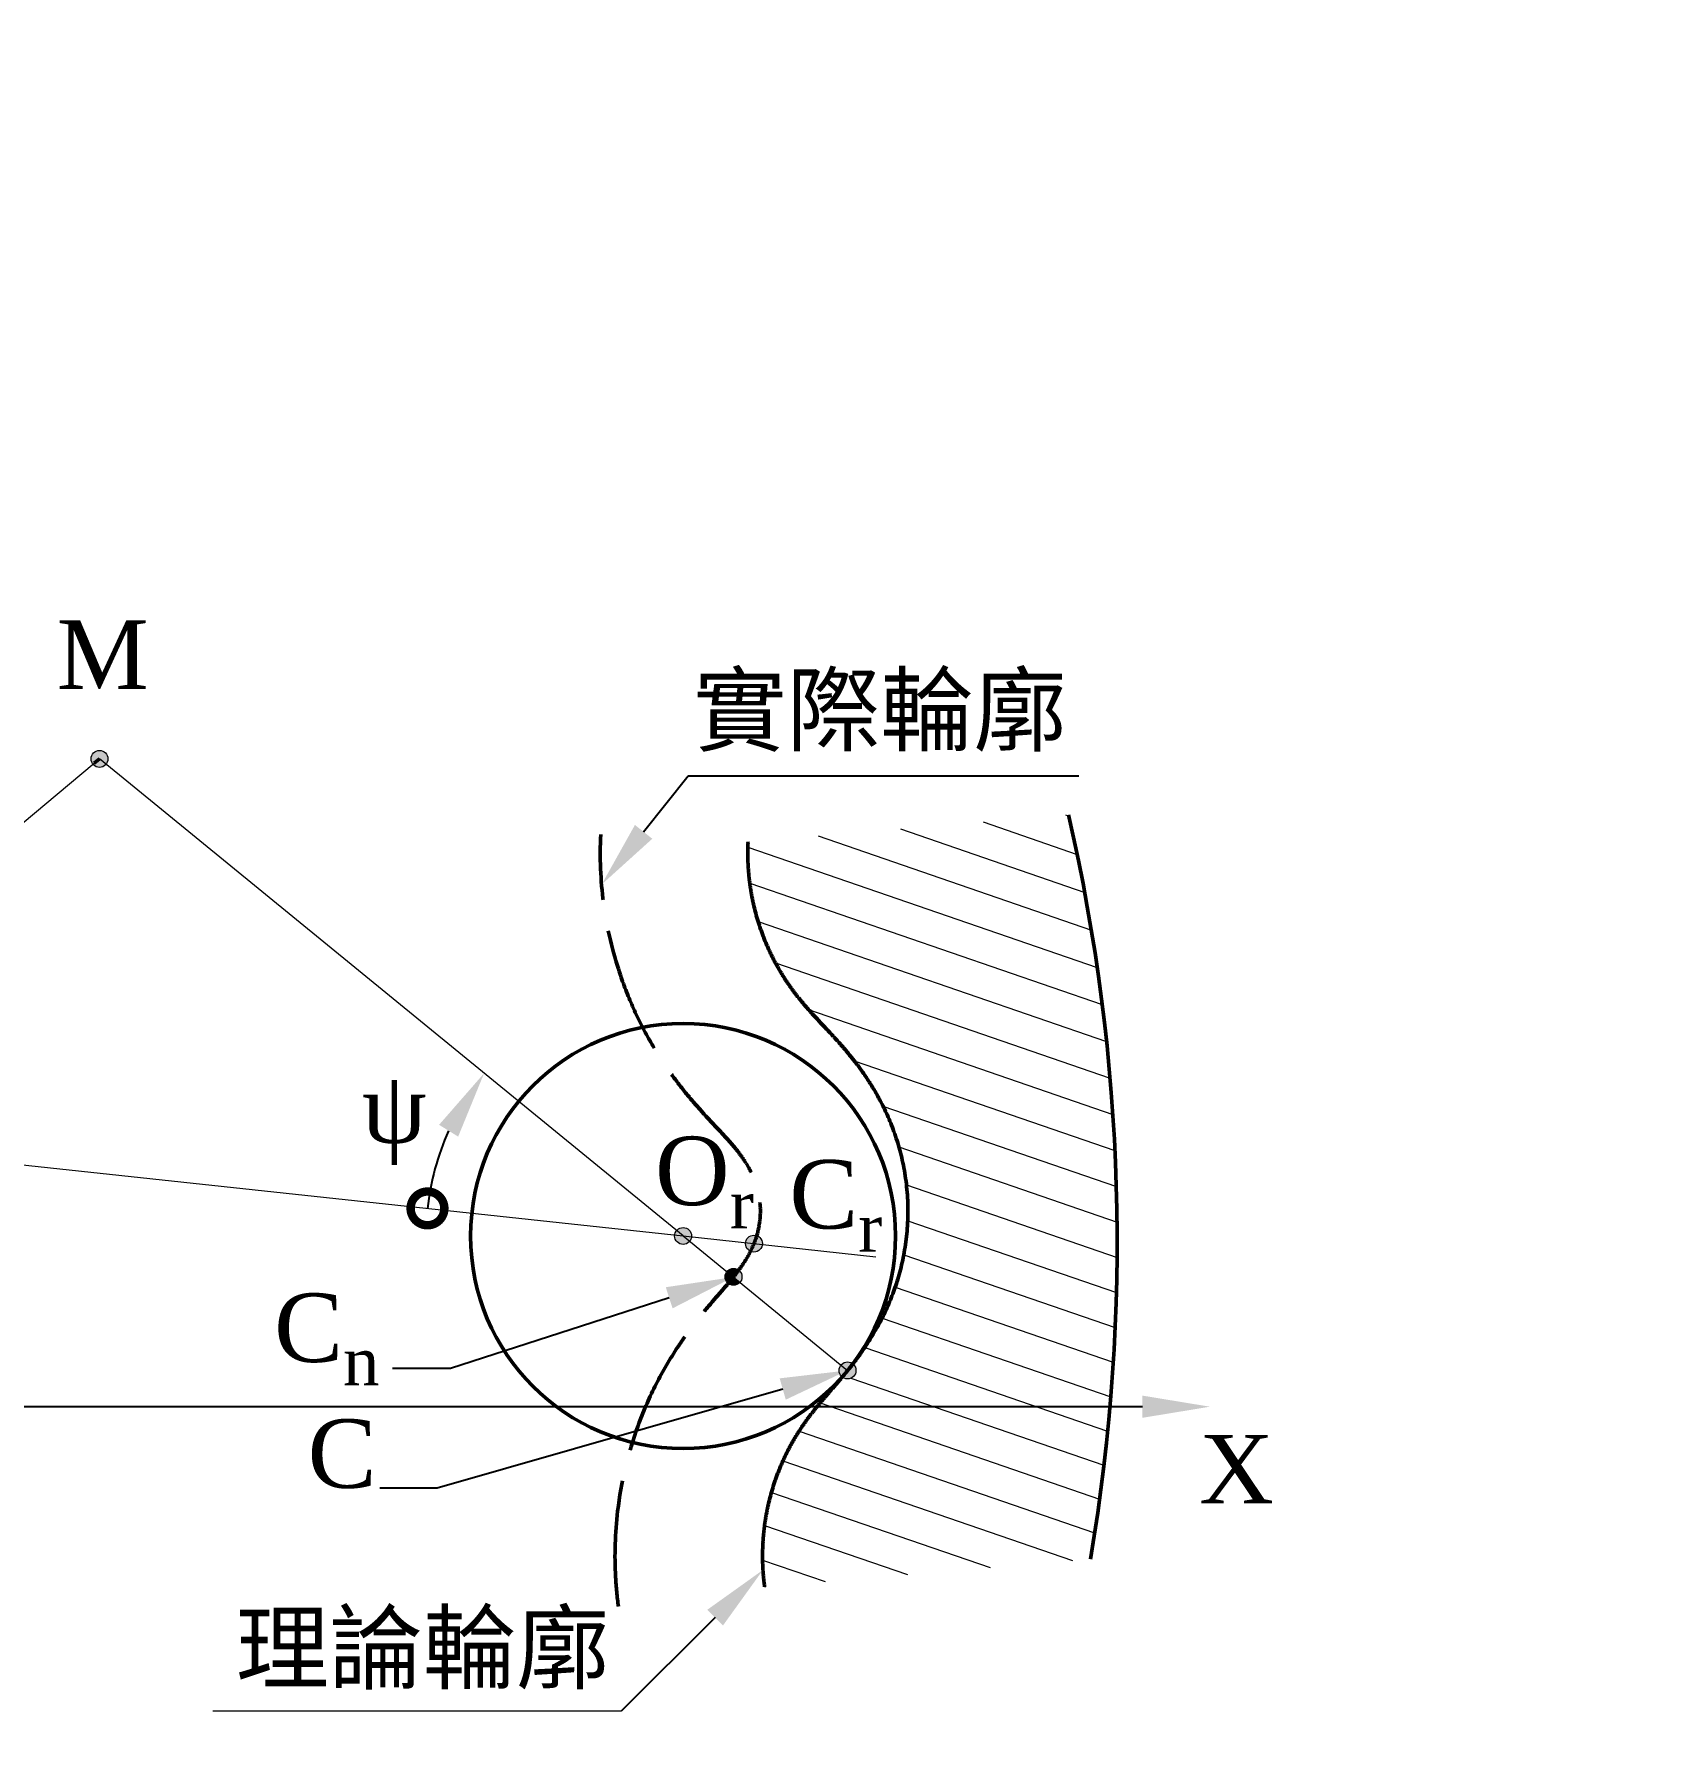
# Model space of a CAD drawing. Header units: millimetres. Extents: x -627 to 1823, y -1195 to 1759.
# Drawn here: x 771.3 to 925.2, y -397.1 to -235.3 of the extents above; entities that cross this region are included whole.
import ezdxf
from ezdxf import colors
from ezdxf.entities.mleader import LeaderData, LeaderLine
from ezdxf.math import Vec2, Vec3

# ---------------------------------------------------------------- set-up
doc = ezdxf.new("R2010")
doc.units = ezdxf.units.MM
doc.linetypes.add('ACAD_ISO02W100', pattern=[15, 12, -3])
doc.layers.add('DIM', color=7, linetype='Continuous', lineweight=20)
doc.layers.add('PROFILE', color=7, linetype='Continuous', lineweight=50)
doc.styles.get("Standard").update_dxf_attribs({"font": 'arial.ttf'})
doc.styles.add('可註解', font='arial.ttf')
doc.dimstyles.new('凸輪專題用', dxfattribs={"dimtxt": 2.5, "dimasz": 8, "dimexe": 1.25, "dimexo": 0.625, "dimtad": 1, "dimtxsty": 'Standard', "dimcen": 0, "dimadec": 0, "dimazin": 0, "dimtfac": 1, "dimtmove": 0, "dimatfit": 3, "dimfxl": 1, "dimarcsym": 0})

# ---------------------------------------------------------------- blocks, each defined once
blk = doc.blocks.new('_DotSmall')
at = {"color": 0, "linetype": 'ByBlock', "const_width": 0.5}
blk.add_lwpolyline([(-0.0625, 0, 1), (0.0625, 0, 1)], format="xyb", close=True, dxfattribs=at)
blk = doc.blocks.new('*D60')
at = {"layer": 'Defpoints', "color": 0, "transparency": 16777216}
for p in [(775.57, 52.42), (805.77, 29.02), (740.44, 23.05), (820.44, 23.05), (820.44, 23.05)]:
    blk.add_point(p, dxfattribs=at)
at = {"layer": 'DIM', "color": 0, "lineweight": -2, "transparency": 16777216}
blk.add_arc((820.44, 23.05), 15.84, 161.3074, 180, dxfattribs=at)
at = {"layer": 'DIM', "color": 0, "transparency": 16777216}
blk.add_solid([(804.84, 28.42), (806.04, 27.83), (807.19, 31.72)], dxfattribs=at)
at = {"layer": 'DIM', "color": 0, "lineweight": -2, "transparency": 16777216, "xscale": 4, "yscale": 4, "zscale": 4, "rotation": 270.0000000000001}
blk.add_blockref('_DotSmall', (804.6, 23.05), dxfattribs=at)
blk = doc.blocks.new('*D63')
at = {"layer": 'Defpoints', "color": 0, "transparency": 16777216}
for p in [(760.37, 39.71), (760.37, 39.71), (772.9, 39.71), (770.46, 38.83), (795.3, 30.3)]:
    blk.add_point(p, dxfattribs=at)
at = {"layer": 'DIM', "color": 0, "lineweight": -2, "transparency": 16777216}
for start, end in [(360, 22.7794), (344.9147, 360), (299.3559, 322.1353)]:
    blk.add_arc((760.37, 39.71), 10.13, start, end, dxfattribs=at)
at = {"layer": 'DIM', "color": 0, "transparency": 16777216}
blk.add_solid([(767.77, 33.79), (768.96, 33.2), (770.15, 37.08)], dxfattribs=at)
at = {"layer": 'DIM', "color": 0, "lineweight": -2, "transparency": 16777216, "xscale": 4, "yscale": 4, "zscale": 4, "rotation": 269.9999999999999}
blk.add_blockref('_DotSmall', (770.5, 39.71), dxfattribs=at)
blk = doc.blocks.new('*D80')
at = {"layer": 'Defpoints', "color": 0, "transparency": 16777216}
for p in [(770.33, -23.91), (746.44, -43.89), (791.56, -47.12), (807.63, -57.1), (817.05, -65.48)]:
    blk.add_point(p, dxfattribs=at)
at = {"layer": 'DIM', "color": 0, "lineweight": -2, "transparency": 16777216}
blk.add_arc((807.63, -57.1), 18.92, 150.4715, 167.8121, dxfattribs=at)
at = {"layer": 'DIM', "color": 0, "transparency": 16777216}
blk.add_solid([(790.63, -47.39), (791.71, -48.16), (793.5, -44.52)], dxfattribs=at)
at = {"layer": 'DIM', "color": 0, "lineweight": -2, "transparency": 16777216, "xscale": 4, "yscale": 4, "zscale": 4, "rotation": 257.8121147853805}
blk.add_blockref('_DotSmall', (789.14, -53.11), dxfattribs=at)
blk = doc.blocks.new('*D200')
at = {"layer": 'Defpoints', "color": 0, "transparency": 16777216}
for p in [(777.51, -304.03), (811.4, -337.76), (735.88, -338.84), (832.89, -349.3), (832.89, -349.3)]:
    blk.add_point(p, dxfattribs=at)
at = {"layer": 'PROFILE', "color": 0, "lineweight": -2, "transparency": 16777216}
blk.add_arc((832.89, -349.3), 24.39, 155.8177, 173.8456, dxfattribs=at)
at = {"layer": 'PROFILE', "color": 0, "transparency": 16777216}
blk.add_solid([(809.74, -338.75), (811.55, -339.87), (814.01, -333.86)], dxfattribs=at)
at = {"layer": 'PROFILE', "color": 0, "lineweight": -2, "transparency": 16777216, "xscale": 6.4, "yscale": 6.4, "zscale": 6.4, "rotation": 263.8456486269702}
blk.add_blockref('_DotSmall', (808.64, -346.68), dxfattribs=at)
blk = doc.blocks.new('*D202')
at = {"layer": 'Defpoints', "color": 0, "transparency": 16777216}
for p in [(754.94, -165.73), (730.62, -186.06), (773.63, -184.62), (816.07, -205.74), (826.73, -212.71)]:
    blk.add_point(p, dxfattribs=at)
at = {"layer": 'DIM', "color": 0, "lineweight": -2, "transparency": 16777216}
blk.add_arc((816.07, -205.74), 47.41, 154.5376, 159.2872, dxfattribs=at)
at = {"layer": 'DIM', "color": 0, "transparency": 16777216}
for points in [[(772.34, -184.84), (774.2, -185.88), (776.41, -179.78)], [(772.75, -189.28), (770.71, -188.66), (769.88, -195.1)]]:
    blk.add_solid(points, dxfattribs=at)
blk = doc.blocks.new('*D203')
at = {"layer": 'Defpoints', "color": 0, "transparency": 16777216}
for p in [(1121.01, -297.19), (1148.83, -334.42), (1176.39, -342.46), (1191.99, -355.22), (1047.49, -358.66)]:
    blk.add_point(p, dxfattribs=at)
at = {"layer": 'DIM', "color": 0, "lineweight": -2, "transparency": 16777216}
blk.add_arc((1191.99, -355.22), 47.91, 150.3161, 171.7866, dxfattribs=at)
at = {"layer": 'DIM', "color": 0, "transparency": 16777216}
for points in [[(1149.27, -330.74), (1151.47, -332.25), (1154.9, -324.9)], [(1145.91, -348.45), (1143.24, -348.29), (1144.1, -356.36)]]:
    blk.add_solid(points, dxfattribs=at)
blk = doc.blocks.new('*D205')
at = {"layer": 'Defpoints', "color": 0, "transparency": 16777216}
for p in [(1130.12, -289.58), (1121.26, -296.99), (1121.26, -296.99), (1130.32, -299.06), (1176.64, -342.25)]:
    blk.add_point(p, dxfattribs=at)
at = {"layer": 'DIM', "color": 0, "lineweight": -2, "transparency": 16777216}
blk.add_arc((1121.26, -296.99), 9.29, 320.7373, 359.5981, dxfattribs=at)
at = {"layer": 'DIM', "color": 0, "transparency": 16777216}
blk.add_solid([(1129.55, -297.41), (1131.55, -296.69), (1128.39, -291.03)], dxfattribs=at)
at = {"layer": 'DIM', "color": 0, "lineweight": -2, "transparency": 16777216, "xscale": 6.4, "yscale": 6.4, "zscale": 6.4, "rotation": 230.7373248420033}
blk.add_blockref('_DotSmall', (1128.45, -302.87), dxfattribs=at)
blk = doc.blocks.new('*D214')
at = {"layer": 'Defpoints', "color": 0, "transparency": 16777216}
for p in [(1267.03, -678.4), (1107.99, -714.48), (1094.27, -715.44), (1094.27, -715.44), (1121.66, -715.44)]:
    blk.add_point(p, dxfattribs=at)
at = {"layer": 'DIM', "color": 0, "lineweight": -2, "transparency": 16777216}
for start, end in [(39.0115, 65.9197), (0, 12.1034), (333.0919, 0)]:
    blk.add_arc((1094.27, -715.44), 13.75, start, end, dxfattribs=at)
at = {"layer": 'DIM', "color": 0, "transparency": 16777216}
blk.add_solid([(1105.92, -706.33), (1103.99, -707.25), (1107.72, -712.56)], dxfattribs=at)
at = {"layer": 'DIM', "color": 0, "lineweight": -2, "transparency": 16777216, "xscale": 6.4, "yscale": 6.4, "zscale": 6.4, "rotation": 90.00000000000004}
blk.add_blockref('_DotSmall', (1108.02, -715.44), dxfattribs=at)
blk = doc.blocks.new('*D218')
at = {"layer": 'Defpoints', "color": 0, "transparency": 16777216}
for p in [(1212.31, -677.75), (1158.13, -695.37), (1113.4, -698.45), (1113.4, -698.45), (1161.06, -698.45)]:
    blk.add_point(p, dxfattribs=at)
at = {"layer": 'DIM', "color": 0, "lineweight": -2, "transparency": 16777216}
blk.add_arc((1113.4, -698.45), 44.83, 0, 3.6337, dxfattribs=at)
at = {"layer": 'DIM', "color": 0, "transparency": 16777216}
blk.add_solid([(1157.09, -695.75), (1159.2, -695.47), (1157.28, -689.27)], dxfattribs=at)
at = {"layer": 'DIM', "color": 0, "lineweight": -2, "transparency": 16777216, "xscale": 6.4, "yscale": 6.4, "zscale": 6.4, "rotation": 270}
blk.add_blockref('_DotSmall', (1158.23, -698.45), dxfattribs=at)
blk = doc.blocks.new('*D223')
at = {"layer": 'Defpoints', "color": 0, "transparency": 16777216}
for p in [(359.03, -797.74), (294.5, -820.01), (248.87, -823.52), (248.87, -823.52), (302.9, -823.52)]:
    blk.add_point(p, dxfattribs=at)
at = {"layer": 'DIM', "color": 0, "lineweight": -2, "transparency": 16777216}
blk.add_arc((248.87, -823.52), 45.77, 0, 5.15, dxfattribs=at)
at = {"layer": 'DIM', "color": 0, "transparency": 16777216}
blk.add_solid([(293.4, -819.58), (295.51, -819.24), (293.43, -813.09)], dxfattribs=at)
at = {"layer": 'DIM', "color": 0, "lineweight": -2, "transparency": 16777216, "xscale": 6.4, "yscale": 6.4, "zscale": 6.4, "rotation": 270.0000000000001}
blk.add_blockref('_DotSmall', (294.64, -823.52), dxfattribs=at)
blk = doc.blocks.new('*D224')
at = {"layer": 'Defpoints', "color": 0, "transparency": 16777216}
for p in [(404.31, -812.13), (286.84, -844.21), (237.51, -847.67), (237.51, -847.67), (291.55, -847.67)]:
    blk.add_point(p, dxfattribs=at)
at = {"layer": 'DIM', "color": 0, "lineweight": -2, "transparency": 16777216}
blk.add_arc((237.51, -847.67), 49.44, 360, 4.6065, dxfattribs=at)
at = {"layer": 'DIM', "color": 0, "transparency": 16777216}
blk.add_solid([(285.74, -843.85), (287.85, -843.54), (285.87, -837.36)], dxfattribs=at)
at = {"layer": 'DIM', "color": 0, "lineweight": -2, "transparency": 16777216, "xscale": 6.4, "yscale": 6.4, "zscale": 6.4, "rotation": 269.9999999999999}
blk.add_blockref('_DotSmall', (286.96, -847.67), dxfattribs=at)
blk = doc.blocks.new('*D225')
at = {"layer": 'Defpoints', "color": 0, "transparency": 16777216}
for p in [(248.87, -823.52), (250.45, -842.54), (237.51, -847.67), (237.51, -847.67), (291.55, -847.67)]:
    blk.add_point(p, dxfattribs=at)
at = {"layer": 'DIM', "color": 0, "lineweight": -2, "transparency": 16777216}
blk.add_arc((237.51, -847.67), 13.92, 0, 38.2354, dxfattribs=at)
at = {"layer": 'DIM', "color": 0, "transparency": 16777216}
blk.add_solid([(247.78, -839.89), (249.11, -838.22), (243.43, -835.07)], dxfattribs=at)
at = {"layer": 'DIM', "color": 0, "lineweight": -2, "transparency": 16777216, "xscale": 6.4, "yscale": 6.4, "zscale": 6.4, "rotation": 270.0000000000001}
blk.add_blockref('_DotSmall', (251.43, -847.67), dxfattribs=at)

msp = doc.modelspace()

# ---------------------------------------------------------------- hatches: boundary and pattern name
at = {"layer": 'DIM'}
h = msp.add_hatch(dxfattribs=at)
h.set_pattern_fill('ANSI31', color=256, angle=116)
edge = h.paths.add_edge_path()
edge.add_line((869.454, -309.327), (839.055, -311.904))
edge.add_spline(control_points=[(839.055, -311.904), (839.052, -311.951), (839.047, -312.058), (839.041, -312.227), (839.035, -312.41), (839.031, -312.594), (839.029, -312.779), (839.028, -312.965), (839.029, -313.152), (839.031, -313.341), (839.036, -313.53), (839.041, -313.72), (839.049, -313.91), (839.058, -314.102), (839.069, -314.294), (839.081, -314.487), (839.096, -314.68), (839.112, -314.874), (839.13, -315.069), (839.15, -315.264), (839.171, -315.459), (839.195, -315.655), (839.22, -315.851), (839.247, -316.047), (839.275, -316.243), (839.306, -316.44), (839.338, -316.636), (839.372, -316.832), (839.408, -317.028), (839.446, -317.224), (839.486, -317.42), (839.527, -317.616), (839.57, -317.811), (839.615, -318.006), (839.662, -318.2), (839.71, -318.393), (839.76, -318.587), (839.812, -318.779), (839.865, -318.971), (839.92, -319.162), (839.976, -319.352), (840.034, -319.541), (840.094, -319.729), (840.155, -319.917), (840.218, -320.103), (840.282, -320.288), (840.348, -320.472), (840.415, -320.655), (840.484, -320.836), (840.553, -321.017), (840.624, -321.195), (840.697, -321.373), (840.77, -321.549), (840.845, -321.724), (840.921, -321.897), (840.998, -322.069), (841.076, -322.239), (841.155, -322.407), (841.235, -322.574), (841.316, -322.74), (841.398, -322.903), (841.481, -323.065), (841.565, -323.225), (841.649, -323.384), (841.735, -323.541), (841.821, -323.696), (841.907, -323.849), (841.995, -324.001), (842.083, -324.15), (842.171, -324.298), (842.26, -324.444), (842.35, -324.589), (842.44, -324.732), (842.53, -324.873), (842.621, -325.012), (842.713, -325.15), (842.804, -325.286), (842.897, -325.42), (842.989, -325.553), (843.082, -325.684), (843.175, -325.814), (843.269, -325.942), (843.362, -326.069), (843.457, -326.195), (843.551, -326.319), (843.646, -326.442), (843.742, -326.564), (843.837, -326.685), (843.934, -326.805), (844.03, -326.924), (844.128, -327.042), (844.226, -327.16), (844.324, -327.277), (844.424, -327.394), (844.524, -327.511), (844.625, -327.627), (844.727, -327.744), (844.831, -327.861), (844.936, -327.978), (845.042, -328.096), (845.15, -328.215), (845.259, -328.335), (845.371, -328.457), (845.485, -328.58), (845.601, -328.706), (845.72, -328.833), (845.842, -328.964), (845.968, -329.097), (846.097, -329.235), (846.23, -329.376), (846.367, -329.522), (846.509, -329.673), (846.656, -329.83), (846.808, -329.993), (846.967, -330.164), (847.132, -330.343), (847.304, -330.531), (847.484, -330.729), (847.672, -330.939), (847.869, -331.161), (848.075, -331.397), (848.291, -331.648), (848.516, -331.917), (848.753, -332.205), (849.001, -332.513), (849.26, -332.845), (849.531, -333.203), (849.813, -333.589), (850.106, -334.006), (850.409, -334.456), (850.723, -334.944), (851.044, -335.472), (851.371, -336.042), (851.701, -336.658), (852.031, -337.322), (852.358, -338.036), (852.676, -338.801), (852.98, -339.617), (853.264, -340.483), (853.522, -341.396), (853.748, -342.353), (853.936, -343.346), (854.081, -344.37), (854.178, -345.416), (854.226, -346.472), (854.223, -347.53), (854.169, -348.578), (854.067, -349.608), (853.921, -350.608), (853.735, -351.574), (853.516, -352.497), (853.268, -353.374), (852.999, -354.202), (852.713, -354.98), (852.417, -355.707), (852.115, -356.384), (851.811, -357.013), (851.508, -357.597), (851.209, -358.137), (850.917, -358.638), (850.633, -359.101), (850.357, -359.53), (850.092, -359.927), (849.836, -360.296), (849.591, -360.638), (849.357, -360.957), (849.16, -361.218), (849.041, -361.373), (848.997, -361.429)], knot_values=[30.4787176, 30.4787176, 30.4787176, 30.4787176, 30.5667074, 30.6804003, 30.7947871, 30.909853, 31.0255817, 31.1419559, 31.2589584, 31.3765698, 31.49477, 31.6135386, 31.7328542, 31.8526943, 31.9730368, 32.0938569, 32.2151312, 32.3368352, 32.4589424, 32.5814279, 32.7042654, 32.8274283, 32.9508887, 33.0746205, 33.1985952, 33.322785, 33.4471622, 33.5716969, 33.6963628, 33.821129, 33.9459678, 34.0708502, 34.1957474, 34.3206296, 34.4454683, 34.5702345, 34.6949, 34.8194356, 34.9438125, 35.0680021, 35.1919772, 35.3157083, 35.4391693, 35.5623318, 35.6851692, 35.8076549, 35.9297628, 36.0514662, 36.1727401, 36.2935604, 36.4139028, 36.5337427, 36.6530586, 36.7718275, 36.890028, 37.0076392, 37.1246413, 37.2410159, 37.3567444, 37.4718097, 37.586197, 37.69989, 37.8128769, 37.9251433, 38.0366807, 38.1474775, 38.2575265, 38.3668215, 38.4753567, 38.583131, 38.6901418, 38.7963906, 38.9018803, 39.0066173, 39.1106073, 39.213862, 39.3163938, 39.4182184, 39.5193547, 39.6198247, 39.7196536, 39.8188703, 39.9175083, 40.0156036, 40.1131987, 40.2103392, 40.3070758, 40.4034652, 40.4995702, 40.5954587, 40.6912056, 40.7868928, 40.8826101, 40.9784553, 41.0745356, 41.1709662, 41.2678736, 41.3653955, 41.4636804, 41.5628906, 41.6632023, 41.7648063, 41.8679099, 41.9727372, 42.0795334, 42.1885634, 42.3001136, 42.4144968, 42.5320508, 42.6531438, 42.7781745, 42.907576, 43.0418183, 43.1814111, 43.3269083, 43.4789088, 43.6380642, 43.8050791, 43.9807149, 44.1657946, 44.361206, 44.5679042, 44.7869129, 45.0193254, 45.2663039, 45.5290765, 45.80893, 46.1071989, 46.4252505, 46.7644626, 47.1261908, 47.5117316, 47.9222683, 48.3588122, 48.8221255, 49.3126389, 49.8303614, 50.3747864, 50.9448081, 51.5386498, 52.1538249, 52.7871364, 53.434726, 54.0921768, 54.7546653, 55.4171536, 56.0746046, 56.7221943, 57.355506, 57.9706812, 58.5645224, 59.1345442, 59.6789698, 60.1966918, 60.6872057, 61.1505186, 61.5870621, 61.9975995, 62.3831399, 62.7448684, 63.0840806, 63.4021319, 63.7004012, 63.9802539, 64.2430269, 64.4900054, 64.7224177, 64.8561929, 64.8561929, 64.8561929, 64.8561929], degree=3, periodic=0)
edge.add_arc((848.495, -362.052), 0.8, 0, 51.12277, ccw=False)
edge.add_arc((848.495, -362.052), 0.8, -128.94093, 0, ccw=False)
edge.add_spline(control_points=[(847.992, -362.674), (847.987, -362.681), (847.927, -362.752), (847.815, -362.885), (847.658, -363.071), (847.506, -363.248), (847.361, -363.418), (847.22, -363.581), (847.085, -363.737), (846.954, -363.889), (846.827, -364.036), (846.704, -364.178), (846.584, -364.317), (846.468, -364.452), (846.354, -364.585), (846.243, -364.715), (846.135, -364.843), (846.028, -364.969), (845.924, -365.094), (845.821, -365.217), (845.72, -365.34), (845.644, -365.433), (845.601, -365.485), (845.592, -365.496)], knot_values=[27.1633615, 27.1633615, 27.1633615, 27.1633615, 27.1783749, 27.3375304, 27.4895315, 27.6350282, 27.774621, 27.9088633, 28.0382647, 28.1632955, 28.2843884, 28.4019429, 28.5163262, 28.6278766, 28.736906, 28.843702, 28.9485301, 29.0516336, 29.1532374, 29.2535491, 29.3527593, 29.4510443, 29.4786577, 29.4786577, 29.4786577, 29.4786577], degree=3, periodic=0)
edge.add_line((845.592, -365.496), (873.388, -365.496))
edge.add_arc((694.093, -349.833), 179.978, 355.00726, 373.00648)
edge = h.paths.add_edge_path()
edge.add_line((873.388, -365.496), (845.592, -365.496))
edge.add_spline(control_points=[(845.592, -365.496), (845.568, -365.525), (845.512, -365.594), (845.424, -365.703), (845.328, -365.824), (845.233, -365.945), (845.138, -366.066), (845.045, -366.187), (844.952, -366.309), (844.86, -366.431), (844.768, -366.554), (844.677, -366.678), (844.586, -366.803), (844.496, -366.929), (844.406, -367.056), (844.317, -367.184), (844.228, -367.313), (844.14, -367.444), (844.051, -367.576), (843.964, -367.71), (843.877, -367.845), (843.79, -367.981), (843.703, -368.119), (843.617, -368.259), (843.532, -368.4), (843.447, -368.543), (843.362, -368.688), (843.278, -368.835), (843.195, -368.983), (843.112, -369.133), (843.03, -369.284), (842.948, -369.437), (842.867, -369.592), (842.787, -369.749), (842.708, -369.908), (842.629, -370.068), (842.551, -370.23), (842.474, -370.393), (842.398, -370.559), (842.323, -370.726), (842.249, -370.894), (842.176, -371.064), (842.104, -371.236), (842.033, -371.409), (841.964, -371.584), (841.895, -371.76), (841.828, -371.938), (841.762, -372.117), (841.697, -372.297), (841.633, -372.479), (841.571, -372.662), (841.51, -372.847), (841.451, -373.032), (841.393, -373.219), (841.337, -373.406), (841.282, -373.595), (841.229, -373.785), (841.177, -373.975), (841.127, -374.167), (841.078, -374.359), (841.031, -374.552), (840.986, -374.746), (840.942, -374.94), (840.901, -375.135), (840.86, -375.331), (840.822, -375.527), (840.785, -375.723), (840.751, -375.92), (840.718, -376.117), (840.686, -376.314), (840.657, -376.512), (840.629, -376.709), (840.603, -376.907), (840.579, -377.104), (840.557, -377.302), (840.536, -377.499), (840.517, -377.696), (840.501, -377.893), (840.485, -378.089), (840.472, -378.286), (840.461, -378.481), (840.451, -378.676), (840.443, -378.871), (840.437, -379.065), (840.432, -379.258), (840.429, -379.451), (840.428, -379.642), (840.429, -379.833), (840.431, -380.023), (840.435, -380.212), (840.44, -380.4), (840.447, -380.587), (840.456, -380.773), (840.466, -380.958), (840.478, -381.142), (840.491, -381.325), (840.505, -381.506), (840.521, -381.686), (840.539, -381.865), (840.558, -382.042), (840.578, -382.218), (840.599, -382.393), (840.615, -382.512), (840.623, -382.572), (840.623, -382.575)], knot_values=[15.7202119, 15.7202119, 15.7202119, 15.7202119, 15.7901203, 15.8870275, 15.9834579, 16.0795381, 16.175384, 16.2711013, 16.3667887, 16.4625354, 16.5584232, 16.6545286, 16.7509179, 16.8476545, 16.9447949, 17.0423899, 17.1404855, 17.2391229, 17.3383399, 17.4381692, 17.5386392, 17.6397755, 17.7415998, 17.8441316, 17.9473867, 18.0513771, 18.1561134, 18.261603, 18.3678517, 18.4748626, 18.5826372, 18.6911728, 18.8004676, 18.9105166, 19.0213136, 19.1328503, 19.2451169, 19.3581036, 19.471797, 19.5861837, 19.7012495, 19.8169782, 19.9333526, 20.050355, 20.1679658, 20.2861664, 20.404935, 20.5242506, 20.6440911, 20.764433, 20.8852533, 21.006528, 21.1282315, 21.2503389, 21.3728247, 21.4956619, 21.6188245, 21.742285, 21.8660167, 21.9899914, 22.1141815, 22.2385582, 22.3630939, 22.4877586, 22.6125255, 22.7373644, 22.8622466, 22.9871435, 23.1120258, 23.2368644, 23.3616314, 23.4862966, 23.6108317, 23.7352084, 23.8593985, 23.9833734, 24.1071051, 24.2305657, 24.3537285, 24.4765655, 24.5990516, 24.7211584, 24.8428623, 24.9641369, 25.0849569, 25.205299, 25.3251393, 25.4444549, 25.5632239, 25.6814243, 25.7990353, 25.9160373, 26.0324121, 26.1481407, 26.2632063, 26.3775932, 26.4912866, 26.604273, 26.7165404, 26.828077, 26.938874, 27.0489227, 27.1582176, 27.1633615, 27.1633615, 27.1633615, 27.1633615], degree=3, periodic=0)
edge.add_line((840.623, -382.575), (871.533, -379.954))
edge.add_arc((694.093, -349.833), 179.978, 350.36553, 355.00726)
h = msp.add_hatch(color=256, dxfattribs=at)
h.dxf.hatch_style = 1
edge = h.paths.add_edge_path(flags=17)
edge.add_arc((837.679, -353.174), 0.8, 52.32503, 142.82476)
edge.add_line((837.041, -352.69), (837.661, -353.196))
edge.add_spline(control_points=[(837.661, -353.196), (837.85, -352.961), (838.016, -352.745), (838.168, -352.54)], knot_values=[30.0513592, 30.0513592, 30.0513592, 30.0513592, 30.9213556, 30.9213556, 30.9213556, 30.9213556], degree=3, periodic=0)
h.paths.add_polyline_path([(837.041, -352.69, 0.1636453), (836.879, -353.174, 0.6914642), (838.279, -353.702)])
edge = h.paths.add_edge_path(flags=17)
edge.add_spline(control_points=[(837.661, -353.196), (837.617, -353.251), (837.571, -353.307), (837.473, -353.427), (837.421, -353.491), (837.366, -353.556)], knot_values=[29.6256306, 29.6256306, 29.6256306, 29.6256306, 29.8286246, 29.8286246, 30.0513592, 30.0513592, 30.0513592, 30.0513592], degree=3, periodic=0)
edge.add_spline(control_points=[(837.366, -353.556), (837.303, -353.632), (837.238, -353.71), (837.17, -353.791)], knot_values=[29.3682602, 29.3682602, 29.3682602, 29.3682602, 29.6256306, 29.6256306, 29.6256306, 29.6256306], degree=3, periodic=0)
edge.add_arc((837.679, -353.174), 0.8, 230.51271, 318.64989)
edge.add_line((838.279, -353.702), (837.661, -353.196))
h.paths.add_polyline_path([(837.041, -352.69), (838.279, -353.702, 0.1824075), (838.479, -353.174, 0.7187367)])
h.paths.add_polyline_path([(838.819, -349.936), (840.41, -350.108, 0.0268599), (840.415, -350.022, 0.9476854)])
h.paths.add_polyline_path([(840.41, -350.108), (838.819, -349.936, 0.0268599), (838.815, -350.022, 0.9476854)])
h = msp.add_hatch(color=256, dxfattribs=at)
h.dxf.hatch_style = 1
edge = h.paths.add_edge_path()
edge.add_spline(control_points=[(837.661, -353.196), (837.85, -352.961), (838.016, -352.745), (838.168, -352.54)], knot_values=[30.0513592, 30.0513592, 30.0513592, 30.0513592, 30.9213556, 30.9213556, 30.9213556, 30.9213556], degree=3, periodic=0)
edge.add_arc((837.679, -353.174), 0.8, 52.32503, 142.82476)
edge.add_line((837.041, -352.69), (837.661, -353.196))
h.paths.add_polyline_path([(837.041, -352.69, 0.1636453), (836.879, -353.174, 0.6914642), (838.279, -353.702)])
at = {"layer": 'PROFILE'}
h = msp.add_hatch(color=256, dxfattribs=at)
h.dxf.hatch_style = 1
h.paths.add_polyline_path([(776.724, -304.033, 0.1732786), (776.905, -304.54), (777.013, -304.45), (777.513, -304.032), (778.14, -304.544, 0.1749707), (778.324, -304.033, 1)])
h.paths.add_polyline_path([(777.513, -304.032), (777.427, -304.827, 0.2551465), (778.14, -304.544)])
h.paths.add_polyline_path([(777.513, -304.032), (777.013, -304.45), (776.905, -304.54, 0.1931387), (777.427, -304.827)])
edge = h.paths.add_edge_path()
edge.add_arc((848.495, -362.052), 0.8, 0, 51.00568)
edge.add_spline(control_points=[(848.998, -361.43), (848.982, -361.451), (848.898, -361.558), (848.749, -361.746), (848.553, -361.99), (848.366, -362.22), (848.186, -362.437), (848.061, -362.586), (847.996, -362.663), (847.989, -362.672)], knot_values=[29.4418318, 29.4418318, 29.4418318, 29.4418318, 29.4902361, 29.6969346, 29.8923457, 30.0774257, 30.2530613, 30.4200756, 30.4418881, 30.4418881, 30.4418881, 30.4418881], degree=3, periodic=0)
edge.add_arc((832.89, -349.297), 20.16, 320.56141, 321.14754, ccw=False)
edge.add_spline(control_points=[(848.998, -361.43), (848.982, -361.451), (848.898, -361.558), (848.749, -361.746), (848.553, -361.99), (848.366, -362.22), (848.186, -362.437), (848.061, -362.586), (847.996, -362.663), (847.989, -362.672)], knot_values=[29.4418318, 29.4418318, 29.4418318, 29.4418318, 29.4902361, 29.6969346, 29.8923457, 30.0774257, 30.2530613, 30.4200756, 30.4418881, 30.4418881, 30.4418881, 30.4418881], degree=3, periodic=0)
edge.add_arc((848.495, -362.052), 0.8, 230.78371, 360)
edge = h.paths.add_edge_path()
edge.add_arc((848.495, -362.052), 0.8, 51.44662, 180)
edge.add_arc((848.495, -362.052), 0.8, 180, 230.02803)
edge.add_arc((832.89, -349.297), 20.16, 318.46326, 320.56141)
edge.add_spline(control_points=[(848.998, -361.43), (848.982, -361.451), (848.898, -361.558), (848.749, -361.746), (848.553, -361.99), (848.366, -362.22), (848.186, -362.437), (848.061, -362.586), (847.996, -362.663), (847.989, -362.672)], knot_values=[29.4418318, 29.4418318, 29.4418318, 29.4418318, 29.4902361, 29.6969346, 29.8923457, 30.0774257, 30.2530613, 30.4200756, 30.4418881, 30.4418881, 30.4418881, 30.4418881], degree=3, periodic=0)
edge.add_arc((832.89, -349.297), 20.16, 321.14754, 323.01139)
h.paths.add_polyline_path([(832.271, -348.791), (832.89, -349.297), (833.51, -349.803, 0.1730116), (833.69, -349.297, 0.7050129)])
h.paths.add_polyline_path([(832.89, -349.297), (832.095, -349.211, 0.0268599), (832.09, -349.297, 0.7050129), (833.51, -349.803)])
h.paths.add_polyline_path([(832.271, -348.791, 0.1454757), (832.095, -349.211), (832.89, -349.297)])

# ---------------------------------------------------------------- linework, layer by layer
at = {"layer": 'DIM'}
for p, q in [((832.89, -349.297), (777.513, -304.032)), ((735.882, -338.837), (777.013, -304.45)), ((735.882, -338.837), (832.89, -349.297)), ((832.89, -349.297), (848.495, -362.052)), ((832.89, -349.297), (851.172, -351.268)), ((827.019, -394.391), (788.283, -394.391))]:
    msp.add_line(p, q, dxfattribs=at)
for centre in [(777.524, -304.033), (832.89, -349.297), (839.615, -350.022), (837.679, -353.174), (848.495, -362.052)]:
    msp.add_circle(centre, 0.8, dxfattribs=at)
at = {"layer": 'PROFILE'}
msp.add_line((777.013, -304.45), (777.513, -304.032), dxfattribs=at)
msp.add_circle((832.89, -349.297), 20.16, dxfattribs=at)
msp.add_arc((694.093, -349.833), 179.978, 350.36553, 13.00648, dxfattribs=at)
at = {"layer": 'PROFILE', "linetype": 'ACAD_ISO02W100'}
msp.add_open_spline([(826.75, -384.454), (826.625, -383.53), (826.536, -382.603), (826.367, -379.573), (826.436, -377.474), (827.012, -372.644), (827.658, -369.927), (829.08, -366.03), (829.616, -364.784), (830.832, -362.355), (831.513, -361.172), (832.766, -359.252), (833.312, -358.485), (834.391, -357.07), (834.92, -356.424), (835.866, -355.304), (836.28, -354.83), (836.982, -354.016), (837.272, -353.673), (837.849, -352.967), (838.111, -352.625), (838.567, -351.984), (838.761, -351.686), (839.105, -351.105), (839.254, -350.824), (839.659, -349.968), (839.858, -349.403), (840.132, -348.267), (840.206, -347.699), (840.234, -346.563), (840.188, -345.995), (839.981, -344.912), (839.831, -344.397), (839.48, -343.52), (839.307, -343.159), (838.924, -342.475), (838.722, -342.155), (838.248, -341.483), (837.977, -341.133), (837.304, -340.339), (836.902, -339.896), (836.063, -339), (835.714, -338.632), (834.922, -337.78), (834.479, -337.296), (833.549, -336.225), (833.063, -335.639), (832.103, -334.403), (831.63, -333.753), (830.545, -332.15), (829.952, -331.176), (828.865, -329.182), (828.371, -328.161), (827.484, -326.085), (827.091, -325.03), (826.093, -321.91), (825.622, -319.809), (825.058, -315.549), (824.965, -313.384), (825.071, -311.216)], degree=3, knots=[15.7202119, 15.7202119, 15.7202119, 15.7202119, 16.7774147, 16.7774147, 19.1738649, 19.1738649, 22.3706869, 22.3706869, 23.9121164, 23.9121164, 25.4535459, 25.4535459, 26.5522507, 26.5522507, 27.6509555, 27.6509555, 28.7496603, 28.7496603, 29.8483651, 29.8483651, 31.2615941, 31.2615941, 32.6748231, 32.6748231, 34.0880522, 34.0880522, 37.0206064, 37.0206064, 39.9531606, 39.9531606, 42.8857149, 42.8857149, 45.5808604, 45.5808604, 47.475921, 47.475921, 49.1026826, 49.1026826, 50.7294441, 50.7294441, 52.3562057, 52.3562057, 53.2805306, 53.2805306, 54.2048556, 54.2048556, 55.1291806, 55.1291806, 56.0535056, 56.0535056, 57.3423681, 57.3423681, 58.6312307, 58.6312307, 59.9200932, 59.9200932, 62.3907659, 62.3907659, 64.8561929, 64.8561929, 64.8561929, 64.8561929], dxfattribs=at)
at = {"layer": 'PROFILE'}
msp.add_open_spline([(840.623, -382.575), (840.623, -382.572), (840.615, -382.512), (840.599, -382.393), (840.578, -382.218), (840.558, -382.042), (840.539, -381.865), (840.521, -381.686), (840.505, -381.506), (840.491, -381.325), (840.478, -381.142), (840.466, -380.958), (840.456, -380.773), (840.447, -380.587), (840.44, -380.4), (840.435, -380.212), (840.431, -380.023), (840.429, -379.833), (840.428, -379.642), (840.429, -379.451), (840.432, -379.258), (840.437, -379.065), (840.443, -378.871), (840.451, -378.676), (840.461, -378.481), (840.472, -378.286), (840.485, -378.089), (840.501, -377.893), (840.517, -377.696), (840.536, -377.499), (840.557, -377.302), (840.579, -377.104), (840.603, -376.907), (840.629, -376.709), (840.657, -376.512), (840.686, -376.314), (840.718, -376.117), (840.751, -375.92), (840.785, -375.723), (840.822, -375.527), (840.86, -375.331), (840.901, -375.135), (840.942, -374.94), (840.986, -374.746), (841.031, -374.552), (841.078, -374.359), (841.127, -374.167), (841.177, -373.975), (841.229, -373.785), (841.282, -373.595), (841.337, -373.406), (841.393, -373.219), (841.451, -373.032), (841.51, -372.847), (841.571, -372.662), (841.633, -372.479), (841.697, -372.297), (841.762, -372.117), (841.828, -371.938), (841.895, -371.76), (841.964, -371.584), (842.033, -371.409), (842.104, -371.236), (842.176, -371.064), (842.249, -370.894), (842.323, -370.726), (842.398, -370.559), (842.474, -370.393), (842.551, -370.23), (842.629, -370.068), (842.708, -369.908), (842.787, -369.749), (842.867, -369.592), (842.948, -369.437), (843.03, -369.284), (843.112, -369.133), (843.195, -368.983), (843.278, -368.835), (843.362, -368.688), (843.447, -368.543), (843.532, -368.4), (843.617, -368.259), (843.703, -368.119), (843.79, -367.981), (843.877, -367.845), (843.964, -367.71), (844.051, -367.576), (844.14, -367.444), (844.228, -367.313), (844.317, -367.184), (844.406, -367.056), (844.496, -366.929), (844.586, -366.803), (844.677, -366.678), (844.768, -366.554), (844.86, -366.431), (844.952, -366.309), (845.045, -366.187), (845.138, -366.066), (845.233, -365.945), (845.328, -365.824), (845.424, -365.703), (845.522, -365.583), (845.62, -365.461), (845.72, -365.34), (845.821, -365.217), (845.924, -365.094), (846.028, -364.969), (846.135, -364.843), (846.243, -364.715), (846.354, -364.585), (846.468, -364.452), (846.584, -364.317), (846.704, -364.178), (846.827, -364.036), (846.954, -363.889), (847.085, -363.737), (847.22, -363.581), (847.361, -363.418), (847.506, -363.248), (847.658, -363.071), (847.815, -362.885), (847.979, -362.69), (848.151, -362.484), (848.33, -362.267), (848.517, -362.037), (848.713, -361.792), (848.918, -361.532), (849.132, -361.254), (849.357, -360.957), (849.591, -360.638), (849.836, -360.296), (850.092, -359.927), (850.357, -359.53), (850.633, -359.101), (850.917, -358.638), (851.209, -358.137), (851.508, -357.597), (851.811, -357.013), (852.115, -356.384), (852.417, -355.707), (852.713, -354.98), (852.999, -354.202), (853.268, -353.374), (853.516, -352.497), (853.735, -351.574), (853.921, -350.608), (854.067, -349.608), (854.169, -348.578), (854.223, -347.53), (854.226, -346.472), (854.178, -345.416), (854.081, -344.37), (853.936, -343.346), (853.748, -342.353), (853.522, -341.396), (853.264, -340.483), (852.98, -339.617), (852.676, -338.801), (852.358, -338.036), (852.031, -337.322), (851.701, -336.658), (851.371, -336.042), (851.044, -335.472), (850.723, -334.944), (850.409, -334.456), (850.106, -334.006), (849.813, -333.589), (849.531, -333.203), (849.26, -332.845), (849.001, -332.513), (848.753, -332.205), (848.516, -331.917), (848.291, -331.648), (848.075, -331.397), (847.869, -331.161), (847.672, -330.939), (847.484, -330.729), (847.304, -330.531), (847.132, -330.343), (846.967, -330.164), (846.808, -329.993), (846.656, -329.83), (846.509, -329.673), (846.367, -329.522), (846.23, -329.376), (846.097, -329.235), (845.968, -329.097), (845.842, -328.964), (845.72, -328.833), (845.601, -328.706), (845.485, -328.58), (845.371, -328.457), (845.259, -328.335), (845.15, -328.215), (845.042, -328.096), (844.936, -327.978), (844.831, -327.861), (844.727, -327.744), (844.625, -327.627), (844.524, -327.511), (844.424, -327.394), (844.324, -327.277), (844.226, -327.16), (844.128, -327.042), (844.03, -326.924), (843.934, -326.805), (843.837, -326.685), (843.742, -326.564), (843.646, -326.442), (843.551, -326.319), (843.457, -326.195), (843.362, -326.069), (843.269, -325.942), (843.175, -325.814), (843.082, -325.684), (842.989, -325.553), (842.897, -325.42), (842.804, -325.286), (842.713, -325.15), (842.621, -325.012), (842.53, -324.873), (842.44, -324.732), (842.35, -324.589), (842.26, -324.444), (842.171, -324.298), (842.083, -324.15), (841.995, -324.001), (841.907, -323.849), (841.821, -323.696), (841.735, -323.541), (841.649, -323.384), (841.565, -323.225), (841.481, -323.065), (841.398, -322.903), (841.316, -322.74), (841.235, -322.574), (841.155, -322.407), (841.076, -322.239), (840.998, -322.069), (840.921, -321.897), (840.845, -321.724), (840.77, -321.549), (840.697, -321.373), (840.624, -321.195), (840.553, -321.017), (840.484, -320.836), (840.415, -320.655), (840.348, -320.472), (840.282, -320.288), (840.218, -320.103), (840.155, -319.917), (840.094, -319.729), (840.034, -319.541), (839.976, -319.352), (839.92, -319.162), (839.865, -318.971), (839.812, -318.779), (839.76, -318.587), (839.71, -318.393), (839.662, -318.2), (839.615, -318.006), (839.57, -317.811), (839.527, -317.616), (839.486, -317.42), (839.446, -317.224), (839.408, -317.028), (839.372, -316.832), (839.338, -316.636), (839.306, -316.44), (839.275, -316.243), (839.247, -316.047), (839.22, -315.851), (839.195, -315.655), (839.171, -315.459), (839.15, -315.264), (839.13, -315.069), (839.112, -314.874), (839.096, -314.68), (839.081, -314.487), (839.069, -314.294), (839.058, -314.102), (839.049, -313.91), (839.041, -313.72), (839.036, -313.53), (839.031, -313.341), (839.029, -313.152), (839.028, -312.965), (839.029, -312.779), (839.031, -312.594), (839.035, -312.41), (839.041, -312.227), (839.047, -312.058), (839.052, -311.951), (839.055, -311.904)], degree=3, knots=[15.7202119, 15.7202119, 15.7202119, 15.7202119, 15.7253558, 15.8346507, 15.9446993, 16.0554964, 16.167033, 16.2793003, 16.3922867, 16.5059802, 16.620367, 16.7354327, 16.8511613, 16.967536, 17.0845381, 17.2021491, 17.3203495, 17.4391184, 17.558434, 17.6782744, 17.7986165, 17.9194364, 18.040711, 18.162415, 18.2845217, 18.4070079, 18.5298448, 18.6530076, 18.7764683, 18.9001999, 19.0241749, 19.148365, 19.2727416, 19.3972768, 19.521942, 19.646709, 19.7715476, 19.8964298, 20.0213268, 20.146209, 20.2710479, 20.3958147, 20.5204795, 20.6450152, 20.7693919, 20.893582, 21.0175567, 21.1412883, 21.2647489, 21.3879115, 21.5107487, 21.6332344, 21.7553418, 21.8770454, 21.9983201, 22.1191403, 22.2394823, 22.3593228, 22.4786384, 22.597407, 22.7156076, 22.8332184, 22.9502207, 23.0665951, 23.1823239, 23.2973897, 23.4117764, 23.5254697, 23.6384564, 23.750723, 23.8622597, 23.9730568, 24.0831058, 24.1924005, 24.3009362, 24.4087107, 24.5157217, 24.6219704, 24.72746, 24.8321963, 24.9361867, 25.0394417, 25.1419736, 25.2437978, 25.3449342, 25.4454041, 25.5452335, 25.6444505, 25.7430879, 25.8411835, 25.9387785, 26.0359189, 26.1326554, 26.2290448, 26.3251501, 26.4210379, 26.5167847, 26.6124721, 26.7081894, 26.8040352, 26.9001155, 26.9965459, 27.093453, 27.1909748, 27.2892599, 27.3884701, 27.4887818, 27.5903856, 27.6934891, 27.7983172, 27.9051132, 28.0141426, 28.125693, 28.2400763, 28.3576308, 28.4787237, 28.6037544, 28.7331559, 28.8673982, 29.006991, 29.1524877, 29.3044888, 29.4636443, 29.6306586, 29.8062942, 29.9913742, 30.1867853, 30.3934838, 30.6124927, 30.844905, 31.0918835, 31.3546565, 31.6345092, 31.9327786, 32.2508298, 32.590042, 32.9517705, 33.3373109, 33.7478483, 34.1843919, 34.6477048, 35.1382186, 35.6559407, 36.2003662, 36.770388, 37.3642293, 37.9794044, 38.6127161, 39.2603058, 39.9177569, 40.5802452, 41.2427336, 41.9001844, 42.547774, 43.1810856, 43.7962607, 44.3901023, 44.960124, 45.504549, 46.0222715, 46.5127849, 46.9760983, 47.4126421, 47.8231788, 48.2087197, 48.5704479, 48.90966, 49.2277116, 49.5259804, 49.805834, 50.0686066, 50.3155851, 50.5479976, 50.7670062, 50.9737044, 51.1691158, 51.3541956, 51.5298313, 51.6968462, 51.8560016, 52.0080022, 52.1534994, 52.2930921, 52.4273344, 52.5567359, 52.6817666, 52.8028596, 52.9204136, 53.0347968, 53.1463471, 53.2553771, 53.3621732, 53.4670006, 53.5701041, 53.6717081, 53.7720198, 53.87123, 53.9695149, 54.0670369, 54.1639442, 54.2603749, 54.3564551, 54.4523004, 54.5480177, 54.6437048, 54.7394518, 54.8353403, 54.9314452, 55.0278347, 55.1245712, 55.2217118, 55.3193068, 55.4174021, 55.5160402, 55.6152568, 55.7150858, 55.8155557, 55.9166921, 56.0185167, 56.1210485, 56.2243031, 56.3282931, 56.4330301, 56.5385198, 56.6447686, 56.7517795, 56.8595538, 56.9680889, 57.0773839, 57.187433, 57.2982297, 57.4097671, 57.5220335, 57.6350205, 57.7487134, 57.8631008, 57.978166, 58.0938946, 58.2102691, 58.3272712, 58.4448825, 58.563083, 58.6818519, 58.8011677, 58.9210077, 59.04135, 59.1621703, 59.2834443, 59.4051477, 59.5272555, 59.6497413, 59.7725786, 59.8957411, 60.0192021, 60.1429333, 60.2669083, 60.3910979, 60.5154748, 60.6400104, 60.764676, 60.8894422, 61.0142809, 61.139163, 61.2640603, 61.3889426, 61.5137814, 61.6385476, 61.7632135, 61.8877483, 62.0121255, 62.1363152, 62.2602899, 62.3840218, 62.5074821, 62.630645, 62.7534826, 62.8759681, 62.9980752, 63.1197792, 63.2410536, 63.3618737, 63.4822161, 63.6020562, 63.7213718, 63.8401404, 63.9583406, 64.0759521, 64.1929546, 64.3093288, 64.4250574, 64.5401233, 64.6545101, 64.7682031, 64.8561929, 64.8561929, 64.8561929, 64.8561929], dxfattribs=at)

# ---------------------------------------------------------------- texts
at = {"layer": 'DIM', "insert": (773.46, -290.888), "char_height": 6.5, "attachment_point": 1, "style": '可註解'}
msp.add_mtext('\\A1;{\\fTimes New Roman|b0|i0|c0|p18;M}', dxfattribs=at)
at = {"layer": 'DIM', "char_height": 6.5, "attachment_point": 1}
for s, width, gutter_width, insert in [('{\\fDFKai-SB|b0|i0|c136|p65;實際輪廓}', 41.45391, 12.5, (833.84, -296.126)), ('{\\fTimes New Roman|b0|i0|c0|p18;ψ}', 6.1045, 20, (802.411, -333.961)), ('\\A1;{\\fTimes New Roman|b0|i0|c0|p18;O\\H0.7x;\\S^ r;}', 2.57926, 20, (830.224, -339.864)), ('\\A1;{\\fTimes New Roman|b0|i0|c0|p18;C\\H0.7x;\\S^ r;}', 15.5927, 20, (842.963, -342.085)), ('\\A1;{\\fTimes New Roman|b0|i0|c0|p18;C\\H0.7x;\\S^ n;}', 15.5927, 20, (794.087, -354.745)), ('{\\fTimes New Roman|b0|i0|c0|p18;C}', 15.5927, 20, (797.267, -366.689)), ('{\\fDFKai-SB|b0|i0|c136|p65;理論輪廓}', 41.45391, 12.5, (790.45, -385.097))]:
    msp.add_mtext_dynamic_manual_height_columns(s, width=width, gutter_width=gutter_width, heights=[0], dxfattribs=dict(at, insert=insert))
at = {"layer": 'DIM', "insert": (881.858, -368.166), "char_height": 6.5, "width": 81.62844, "attachment_point": 1}
msp.add_mtext('\\A1;{\\fTimes New Roman|b0|i0|c0|p18;X}', dxfattribs=at)

# ---------------------------------------------------------------- dimensions: what is measured, and where the dimension line sits
at = {"layer": 'DIM'}
for base, line1, line2, override, picture, middle in [((1130.317, -299.056), ((1121.261, -296.986), (1130.123, -289.576)), ((1176.638, -342.251), (1121.261, -296.986)), {"dimasz": 6.4, "dimblk1": 'DotSmall', "dimsah": 1}, '*D205', (305.303, 1128.645)), ((1158.128, -695.37), ((1113.4, -698.45), (1212.307, -677.752)), ((1113.4, -698.45), (1161.059, -698.45)), {"dimasz": 6.4, "dimblk1": 'DotSmall', "dimsah": 1}, '*D218', (810.918, 1080.376)), ((1107.99, -714.476), ((1267.033, -678.395), (1094.27, -715.443)), ((1094.27, -715.443), (1121.659, -715.443)), {"dimasz": 6.4, "dimblk1": 'DotSmall', "dimsah": 1}, '*D214', (827.305, 1026.491)), ((294.503, -820.014), ((359.027, -797.744), (248.865, -823.517)), ((248.865, -823.517), (302.903, -823.517)), {"dimasz": 6.4, "dimblk1": 'DotSmall', "dimsah": 1}, '*D223', (848.373, 198.539)), ((286.837, -844.209), ((237.514, -847.666), (404.305, -812.128)), ((237.514, -847.666), (291.551, -847.666)), {"dimasz": 6.4, "dimblk1": 'DotSmall', "dimsah": 1}, '*D224', (869.615, 196.809)), ((805.772, 29.018), ((775.568, 52.418), (820.441, 23.051)), ((740.441, 23.051), (820.441, 23.051)), {"dimasz": 4, "dimblk2": 'DotSmall', "dimsah": 1}, '*D60', (258.03, -763.892)), ((770.46, 38.825), ((760.371, 39.713), (772.898, 39.713)), ((760.371, 39.713), (795.296, 30.299)), {"dimasz": 4, "dimblk2": 'DotSmall', "dimsah": 1}, '*D63', (139.623, -758.697)), ((791.559, -47.121), ((817.046, -65.478), (770.334, -23.912)), ((746.442, -43.886), (807.633, -57.102)), {"dimasz": 4, "dimblk2": 'DotSmall', "dimsah": 1}, '*D80', (316.432, -727.088)), ((773.634, -184.617), ((730.62, -186.056), (816.075, -205.74)), ((754.936, -165.727), (826.732, -212.715)), {"dimasz": 6.4}, '*D202', (136.899, -784.384)), ((250.452, -842.542), ((237.514, -847.666), (291.551, -847.666)), ((237.514, -847.666), (248.865, -823.517)), {"dimasz": 6.4, "dimblk1": 'DotSmall', "dimsah": 1}, '*D225', (845.53, -240.169))]:
    dim = msp.add_angular_dim_2l(base=base, line1=line1, line2=line2, text=' ', dimstyle='凸輪專題用', override=override, dxfattribs=at)
    dim.commit()
    dim.dimension.update_dxf_attribs({"geometry": picture, "text_midpoint": middle})
dim = msp.add_angular_dim_2l(base=(1148.83, -334.424), line1=((1047.491, -358.659), (1191.992, -355.215)), line2=((1176.388, -342.46), (1121.011, -297.195)), text=' ', dimstyle='凸輪專題用', dxfattribs=at)
dim.commit()
dim.dimension.update_dxf_attribs({"geometry": '*D203', "text_midpoint": (56.748, -1195.17)})
at = {"layer": 'PROFILE'}
dim = msp.add_angular_dim_2l(base=(811.404, -337.763), line1=((832.89, -349.297), (777.513, -304.032)), line2=((735.882, -338.837), (832.89, -349.297)), text=' ', dimstyle='凸輪專題用', override={"dimasz": 6.4, "dimblk2": 'DotSmall', "dimsah": 1}, dxfattribs=at)
dim.commit()
dim.dimension.update_dxf_attribs({"geometry": '*D200', "text_midpoint": (-3.033, -878.896)})

# ---------------------------------------------------------------- leaders
at = {"layer": 'DIM'}
ml = msp.add_multileader_mtext('Standard', dxfattribs=at)
ml.set_content('', color=256)
ml.set_leader_properties()
ml.build(insert=Vec2(0, 0))
ml.multileader.update_dxf_attribs({"arrow_head_size": 6.4})
ctx = ml.context
ctx.base_point, ctx.arrow_head_size, ctx.plane_origin = Vec3(870.424, -305.643), 6.4, Vec3(825.154, -315.957)
notes = []
notes.append((ctx, [(0, (1, 1, 0), (833.38, -305.643), (1, 0), 37.045, [(0, [(825.154, -315.957)], 0, [])])]))
ctx.mtext.insert, ctx.mtext.flow_direction = Vec3(872.424, -303.643), 5
ml = msp.add_multileader_mtext('Standard', dxfattribs=at)
ml.set_content('', color=256)
ml.set_leader_properties()
ml.build(insert=Vec2(0, 0))
ml.multileader.update_dxf_attribs({"arrow_head_size": 6.4})
ctx = ml.context
ctx.base_point, ctx.arrow_head_size, ctx.plane_origin = Vec3(801.325, -361.863), 6.4, Vec3(837.661, -353.196)
ctx.text_align_type = 2
notes.append((ctx, [(0, (1, 1, 0), (810.814, -361.863), (-1, 0), 5.488, [(0, [(837.661, -353.196)], 0, [])])]))
ctx.mtext.insert, ctx.mtext.alignment, ctx.mtext.flow_direction = Vec3(803.325, -359.863), 3, 5
ml = msp.add_multileader_mtext('Standard', dxfattribs=at)
ml.set_content('', color=256)
ml.set_leader_properties()
ml.build(insert=Vec2(0, 0))
ml.multileader.update_dxf_attribs({"arrow_head_size": 6.4})
ctx = ml.context
ctx.base_point, ctx.char_height, ctx.arrow_head_size, ctx.landing_gap_size, ctx.plane_origin = Vec3(697.593, -365.496), 6.4, 6.4, 3.2, Vec3(860.793, -365.496)
ctx.text_align_type = 2
notes.append((ctx, [(0, (1, 1, 0), (716.793, -365.496), (-1, 0), 12.8, [(0, [(882.876, -365.496)], 0, [])])]))
ctx.mtext.insert, ctx.mtext.alignment, ctx.mtext.flow_direction = Vec3(700.793, -362.296), 3, 5
ml = msp.add_multileader_mtext('Standard', dxfattribs=at)
ml.set_content('', color=256)
ml.set_leader_properties()
ml.build(insert=Vec2(0, 0))
ml.multileader.update_dxf_attribs({"arrow_head_size": 6.4})
ctx = ml.context
ctx.base_point, ctx.arrow_head_size, ctx.plane_origin = Vec3(800.133, -373.223), 6.4, Vec3(848.495, -362.052)
ctx.text_align_type = 2
notes.append((ctx, [(0, (1, 1, 0), (809.56, -373.223), (-1, 0), 5.427, [(0, [(848.495, -362.052)], 0, [])])]))
ctx.mtext.insert, ctx.mtext.alignment, ctx.mtext.flow_direction = Vec3(802.133, -371.223), 3, 5
ml = msp.add_multileader_mtext('Standard', dxfattribs=at)
ml.set_content('', color=256)
ml.set_leader_properties()
ml.build(insert=Vec2(0, 0))
ml.multileader.update_dxf_attribs({"has_dogleg": 0, "arrow_head_size": 6.4})
ctx = ml.context
ctx.base_point, ctx.char_height, ctx.arrow_head_size, ctx.landing_gap_size, ctx.plane_origin, ctx.plane_x_axis, ctx.plane_y_axis = Vec3(821.085, -396.788), 6.4, 6.4, 3.2, Vec3(836.754, -382.052), Vec3(0.9271893, 0.3745932), Vec3(-0.3745932, 0.9271893)
ctx.text_align_type = 2
notes.append((ctx, [(0, (1, 1, 0), (838.887, -389.596), (-0.9271893, -0.3745932), 12.8, [(0, [(840.468, -380.986)], 0, [])])]))
ctx.mtext.insert, ctx.mtext.text_direction, ctx.mtext.rotation, ctx.mtext.alignment, ctx.mtext.flow_direction = Vec3(822.853, -392.622), Vec3(0.9271893, 0.3745932), 0.383958, 3, 5
for ctx, leaders in notes:
    for number, flags, end, landing, length, lines in leaders:
        leader = LeaderData()
        leader.index, (leader.has_last_leader_line, leader.has_dogleg_vector, leader.attachment_direction) = number, flags
        leader.last_leader_point, leader.dogleg_vector, leader.dogleg_length = Vec3(end), Vec3(landing), length
        for number, points, colour, breaks in lines:
            line = LeaderLine()
            line.index, line.vertices, line.color, line.breaks = number, Vec3.list(points), colors.encode_raw_color(colour), breaks
            leader.lines.append(line)
        ctx.leaders.append(leader)

doc.saveas('drawing.dxf')
